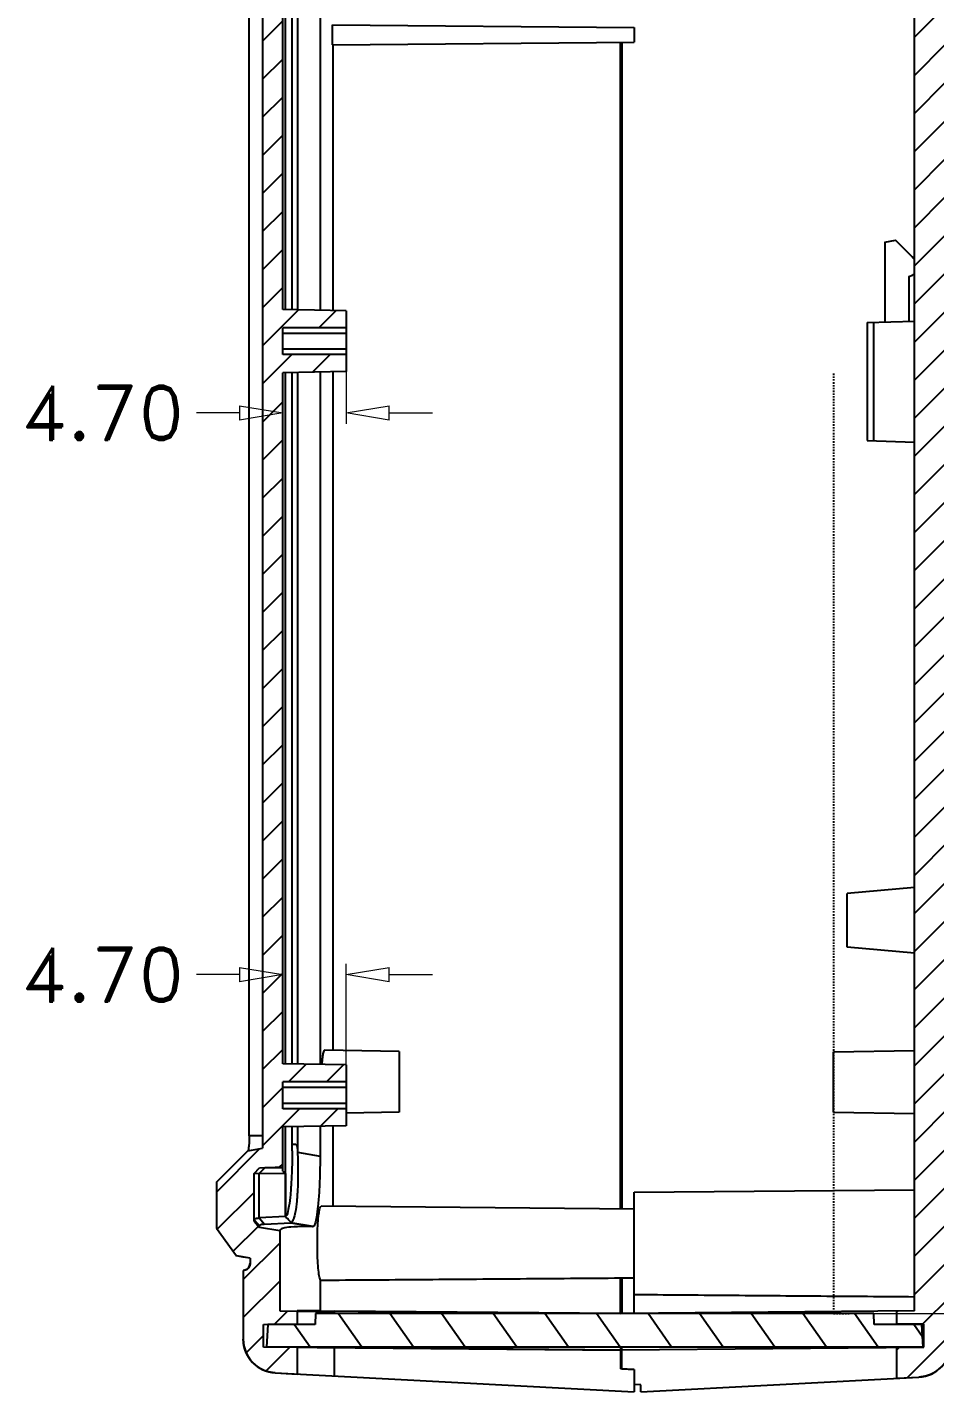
# Model space of a CAD drawing. Header units: inches. Extents: x 1964 to 3446, y -1690 to -1141.
# Drawn here: x 3332.4 to 3399.8, y -1469 to -1367.7 of the extents above; entities that cross this region are included whole.
import ezdxf

# ---------------------------------------------------------------- set-up
doc = ezdxf.new("R2010")
doc.units = ezdxf.units.IN
doc.header["$MEASUREMENT"] = 0
doc.linetypes.add('DIVIDE', pattern=[31.75, 12.7, -6.35, 0, -6.35, 0, -6.35])
doc.layers.get('0').update_dxf_attribs({"linetype": 'CONTINUOUS'})
doc.layers.get('Defpoints').update_dxf_attribs({"linetype": 'CONTINUOUS'})
doc.layers.add('dim', color=3, linetype='CONTINUOUS', lineweight=9)
doc.styles.add('ROMAND', font='romand.shx', dxfattribs={"bigfont": 'gbcbig.shx'})
doc.dimstyles.new('YanXiu', dxfattribs={"dimtxt": 2.5, "dimasz": 2.2, "dimexe": 1, "dimexo": 0, "dimgap": 0.66, "dimtad": 0, "dimzin": 0, "dimdsep": 46, "dimtxsty": 'ROMAND', "dimblk": 'CLOSEDBLANK', "dimcen": 0, "dimclrd": 3, "dimclre": 3, "dimclrt": 7, "dimadec": 0, "dimazin": 0, "dimtfac": 1, "dimtdec": 4, "dimtofl": 0, "dimtmove": 0, "dimatfit": 3, "dimldrblk": 'CLOSEDBLANK', "dimfxl": 0, "dimtolj": 1, "dimtzin": 0, "dimlwd": 0, "dimlwe": 0, "dimarcsym": 0})
pattern_1 = [(45, (3043.2097, -1624.4772), (-1.4142136, 1.4142136), [])]

# ---------------------------------------------------------------- blocks, each defined once
blk = doc.blocks.new('_ClosedBlank')
at = {"color": 0, "linetype": 'ByBlock', "lineweight": -2}
for p, q in [((-1, 0.167), (0, 0)), ((-1, 0.167), (-1, -0.167)), ((0, 0), (-1, -0.167))]:
    blk.add_line(p, q, dxfattribs=at)
blk = doc.blocks.new('*D33')
at = {"layer": 'Defpoints', "color": 0}
for p in [(3392.25, -1262.45), (3392.25, -1463.2), (3443.24, -1463.2)]:
    blk.add_point(p, dxfattribs=at)
at = {"layer": 'dim', "color": 3, "lineweight": 5}
for p, q in [((3392.25, -1262.45), (3444.04, -1262.45)), ((3443.24, -1265.65), (3443.24, -1352.02)), ((3443.24, -1460), (3443.24, -1373.62)), ((3392.25, -1463.2), (3444.04, -1463.2))]:
    blk.add_line(p, q, dxfattribs=at)
at = {"layer": 'dim', "color": 3, "lineweight": 5, "xscale": 3.2, "yscale": 3.2, "zscale": 3.2}
for p, rotation in [((3443.24, -1262.45), 90), ((3443.24, -1463.2), 270)]:
    blk.add_blockref('_ClosedBlank', p, dxfattribs=dict(at, rotation=rotation))
at = {"layer": 'dim', "color": 7, "insert": (3443.24, -1362.82), "char_height": 4, "attachment_point": 5, "rotation": 90, "style": 'ROMAND'}
blk.add_mtext('200.75', dxfattribs=at)
blk = doc.blocks.new('*D37')
at = {"layer": 'Defpoints', "color": 0}
for p in [(3351.38, -1393.33), (3356.08, -1393.25), (3351.38, -1396.32)]:
    blk.add_point(p, dxfattribs=at)
at = {"layer": 'dim', "color": 3, "lineweight": 5}
for p, q in [((3351.38, -1393.33), (3351.38, -1397.12)), ((3356.08, -1393.25), (3356.08, -1397.12)), ((3348.18, -1396.32), (3344.98, -1396.32)), ((3359.28, -1396.32), (3362.48, -1396.32))]:
    blk.add_line(p, q, dxfattribs=at)
at = {"layer": 'dim', "color": 3, "lineweight": 5, "xscale": 3.2, "yscale": 3.2, "zscale": 3.2}
blk.add_blockref('_ClosedBlank', (3351.38, -1396.32), dxfattribs=at)
at = {"layer": 'dim', "color": 3, "lineweight": 5, "xscale": 3.2, "yscale": 3.2, "zscale": 3.2, "rotation": 180}
blk.add_blockref('_ClosedBlank', (3356.08, -1396.32), dxfattribs=at)
at = {"layer": 'dim', "color": 7, "insert": (3337.99, -1396.32), "char_height": 4, "attachment_point": 5, "style": 'ROMAND'}
blk.add_mtext('4.70', dxfattribs=at)
blk = doc.blocks.new('*D38')
at = {"layer": 'Defpoints', "color": 0}
for p in [(3351.38, -1438.03), (3351.38, -1444.65), (3356.08, -1444.73)]:
    blk.add_point(p, dxfattribs=at)
at = {"layer": 'dim', "color": 3, "lineweight": 5}
for p, q in [((3351.38, -1444.65), (3351.38, -1437.23)), ((3356.08, -1444.73), (3356.08, -1437.23)), ((3348.18, -1438.03), (3344.98, -1438.03)), ((3359.28, -1438.03), (3362.48, -1438.03))]:
    blk.add_line(p, q, dxfattribs=at)
at = {"layer": 'dim', "color": 3, "lineweight": 5, "xscale": 3.2, "yscale": 3.2, "zscale": 3.2}
blk.add_blockref('_ClosedBlank', (3351.38, -1438.03), dxfattribs=at)
at = {"layer": 'dim', "color": 3, "lineweight": 5, "xscale": 3.2, "yscale": 3.2, "zscale": 3.2, "rotation": 180}
blk.add_blockref('_ClosedBlank', (3356.08, -1438.03), dxfattribs=at)
at = {"layer": 'dim', "color": 7, "insert": (3337.99, -1438.03), "char_height": 4, "attachment_point": 5, "style": 'ROMAND'}
blk.add_mtext('4.70', dxfattribs=at)

msp = doc.modelspace()

# ---------------------------------------------------------------- hatches: boundary and pattern name
h = msp.add_hatch()
h.set_pattern_fill('DEFAULT__8', color=5, scale=2, angle=45, style=0)
h.set_pattern_definition(pattern_1)
edge = h.paths.add_edge_path()
edge.add_line((3351.151, -1292.996), (3351.151, -1294.996))
edge.add_line((3351.151, -1294.996), (3358.074, -1294.996))
edge.add_line((3358.074, -1294.996), (3358.074, -1296.247))
edge.add_line((3358.074, -1296.247), (3351.151, -1296.368))
edge.add_line((3351.151, -1296.368), (3351.151, -1297.637))
edge.add_line((3351.151, -1297.637), (3348.451, -1297.496))
edge.add_line((3348.451, -1297.496), (3348.451, -1292.996))
edge.add_line((3348.451, -1292.996), (3346.451, -1292.961))
edge.add_line((3346.451, -1292.961), (3346.451, -1271.149))
edge.add_line((3346.451, -1271.149), (3347.951, -1269.084))
edge.add_line((3347.951, -1269.084), (3348.452, -1268.996))
edge.add_line((3348.452, -1268.996), (3348.951, -1268.908))
edge.add_line((3348.951, -1268.908), (3348.951, -1268.503))
edge.add_spline(control_points=[(3348.951, -1268.503), (3348.951, -1268.25), (3348.788, -1268.055), (3348.538, -1268.011)], knot_values=[0, 0, 0, 0, 1, 1, 1, 1], degree=3, periodic=0)
edge.add_line((3348.538, -1268.011), (3348.451, -1267.995))
edge.add_line((3348.451, -1267.995), (3348.451, -1262.888))
edge.add_spline(control_points=[(3350.821, -1260.391), (3349.418, -1260.465), (3348.451, -1261.484), (3348.451, -1262.888)], knot_values=[0, 0, 0, 0, 1, 1, 1, 1], degree=3, periodic=0)
edge.add_line((3350.821, -1260.391), (3377.451, -1258.996))
edge.add_line((3377.451, -1258.996), (3377.451, -1260.643))
edge.add_line((3377.451, -1260.643), (3376.451, -1260.696))
edge.add_line((3376.451, -1260.696), (3376.451, -1261.748))
edge.add_line((3376.451, -1261.748), (3351.151, -1263.074))
edge.add_line((3351.151, -1263.074), (3351.151, -1271.261))
edge.add_line((3351.151, -1271.261), (3349.495, -1271.553))
edge.add_line((3349.495, -1271.553), (3349.151, -1272.026))
edge.add_line((3349.151, -1272.026), (3349.151, -1290.191))
edge.add_line((3349.151, -1290.191), (3351.151, -1290.296))
edge.add_line((3351.151, -1290.296), (3351.151, -1291.624))
edge.add_line((3351.151, -1291.624), (3358.074, -1291.745))
edge.add_line((3358.074, -1291.745), (3358.074, -1292.996))
edge.add_line((3358.074, -1292.996), (3351.151, -1292.996))
edge = h.paths.add_edge_path()
edge.add_line((3351.151, -1320.996), (3351.151, -1322.996))
edge.add_line((3351.151, -1322.996), (3358.074, -1322.996))
edge.add_line((3358.074, -1322.996), (3358.074, -1324.247))
edge.add_line((3358.074, -1324.247), (3351.151, -1324.368))
edge.add_line((3351.151, -1324.368), (3351.151, -1325.696))
edge.add_line((3351.151, -1325.696), (3349.283, -1325.794))
edge.add_line((3349.283, -1325.794), (3349.283, -1331.946))
edge.add_line((3349.283, -1331.946), (3351.383, -1332.056))
edge.add_line((3351.383, -1332.056), (3351.383, -1332.657))
edge.add_line((3351.383, -1332.657), (3356.082, -1332.739))
edge.add_line((3356.082, -1332.739), (3356.082, -1333.996))
edge.add_line((3356.082, -1333.996), (3351.383, -1333.996))
edge.add_line((3351.383, -1333.996), (3351.383, -1335.696))
edge.add_line((3351.383, -1335.696), (3351.383, -1335.996))
edge.add_line((3351.383, -1335.996), (3356.082, -1335.996))
edge.add_line((3356.082, -1335.996), (3356.082, -1337.253))
edge.add_line((3356.082, -1337.253), (3351.383, -1337.335))
edge.add_line((3351.383, -1337.335), (3351.383, -1388.654))
edge.add_line((3351.383, -1388.654), (3356.082, -1388.736))
edge.add_line((3356.082, -1388.736), (3356.082, -1389.993))
edge.add_line((3356.082, -1389.993), (3351.383, -1389.993))
edge.add_line((3351.383, -1389.993), (3351.383, -1390.363))
edge.add_line((3351.383, -1390.363), (3351.383, -1391.993))
edge.add_line((3351.383, -1391.993), (3356.082, -1391.993))
edge.add_line((3356.082, -1391.993), (3356.082, -1393.25))
edge.add_line((3356.082, -1393.25), (3351.383, -1393.332))
edge.add_line((3351.383, -1393.332), (3351.383, -1444.652))
edge.add_line((3351.383, -1444.652), (3356.082, -1444.734))
edge.add_line((3356.082, -1444.734), (3356.082, -1445.991))
edge.add_line((3356.082, -1445.991), (3351.383, -1445.991))
edge.add_line((3351.383, -1445.991), (3351.383, -1447.991))
edge.add_line((3351.383, -1447.991), (3356.082, -1447.991))
edge.add_line((3356.082, -1447.991), (3356.082, -1449.247))
edge.add_line((3356.082, -1449.247), (3351.383, -1449.329))
edge.add_line((3351.383, -1449.329), (3351.383, -1452.292))
edge.add_line((3351.383, -1452.292), (3349.653, -1452.382))
edge.add_line((3349.653, -1452.382), (3349.253, -1452.782))
edge.add_line((3349.253, -1452.782), (3349.253, -1456.323))
edge.add_line((3349.253, -1456.323), (3349.648, -1456.792))
edge.add_line((3349.648, -1456.792), (3351.151, -1457.057))
edge.add_line((3351.151, -1457.057), (3351.151, -1462.996))
edge.add_line((3351.151, -1462.996), (3352.451, -1463.007))
edge.add_line((3352.451, -1463.007), (3352.451, -1463.974))
edge.add_line((3352.451, -1463.974), (3349.951, -1463.996))
edge.add_line((3349.951, -1463.996), (3349.951, -1465.696))
edge.add_line((3349.951, -1465.696), (3352.451, -1465.718))
edge.add_line((3352.451, -1465.718), (3352.451, -1467.686))
edge.add_line((3352.451, -1467.686), (3350.821, -1467.6))
edge.add_spline(control_points=[(3350.821, -1467.6), (3349.418, -1467.527), (3348.451, -1466.508), (3348.451, -1465.103)], knot_values=[0, 0, 0, 0, 1, 1, 1, 1], degree=3, periodic=0)
edge.add_line((3348.451, -1465.103), (3348.451, -1459.996))
edge.add_line((3348.451, -1459.996), (3348.538, -1459.981))
edge.add_spline(control_points=[(3348.951, -1459.488), (3348.951, -1459.742), (3348.788, -1459.936), (3348.538, -1459.98)], knot_values=[0, 0, 0, 0, 1, 1, 1, 1], degree=3, periodic=0)
edge.add_line((3348.951, -1459.488), (3348.951, -1459.084))
edge.add_line((3348.951, -1459.084), (3348.453, -1458.996))
edge.add_line((3348.453, -1458.996), (3347.951, -1458.907))
edge.add_line((3347.951, -1458.907), (3346.451, -1456.842))
edge.add_line((3346.451, -1456.842), (3346.451, -1453.438))
edge.add_line((3346.451, -1453.438), (3348.789, -1451.1))
edge.add_line((3348.789, -1451.1), (3349.883, -1450.908))
edge.add_line((3349.883, -1450.908), (3349.883, -1335.084))
edge.add_line((3349.883, -1335.084), (3348.789, -1334.891))
edge.add_line((3348.789, -1334.891), (3346.451, -1332.553))
edge.add_line((3346.451, -1332.553), (3346.451, -1323.031))
edge.add_line((3346.451, -1323.031), (3348.451, -1322.996))
edge.add_line((3348.451, -1322.996), (3348.451, -1318.496))
edge.add_line((3348.451, -1318.496), (3351.151, -1318.354))
edge.add_line((3351.151, -1318.354), (3351.151, -1319.624))
edge.add_line((3351.151, -1319.624), (3358.074, -1319.745))
edge.add_line((3358.074, -1319.745), (3358.074, -1320.996))
edge.add_line((3358.074, -1320.996), (3351.151, -1320.996))
h = msp.add_hatch()
h.set_pattern_fill('DEFAULT__5', color=5, scale=2, angle=45, style=0)
h.set_pattern_definition(pattern_1)
edge = h.paths.add_edge_path()
edge.add_line((3398.251, -1462.996), (3398.251, -1262.763))
edge.add_line((3398.251, -1262.763), (3376.551, -1261.626))
edge.add_line((3376.551, -1261.626), (3376.551, -1260.694))
edge.add_line((3376.551, -1260.694), (3377.451, -1260.647))
edge.add_line((3377.451, -1260.647), (3377.451, -1259.522))
edge.add_line((3377.451, -1259.522), (3377.951, -1259.496))
edge.add_line((3377.951, -1259.496), (3377.951, -1258.996))
edge.add_line((3377.951, -1258.996), (3398.582, -1260.077))
edge.add_spline(control_points=[(3400.951, -1262.574), (3400.951, -1261.169), (3399.985, -1260.15), (3398.582, -1260.077)], knot_values=[0, 0, 0, 0, 1, 1, 1, 1], degree=3, periodic=0)
edge.add_line((3400.951, -1262.574), (3400.951, -1341.394))
edge.add_line((3400.951, -1341.394), (3400.566, -1341.427))
edge.add_line((3400.566, -1341.427), (3400.566, -1386.564))
edge.add_line((3400.566, -1386.564), (3400.951, -1386.598))
edge.add_line((3400.951, -1386.598), (3400.951, -1465.418))
edge.add_spline(control_points=[(3400.951, -1465.418), (3400.951, -1466.822), (3399.985, -1467.841), (3398.582, -1467.915)], knot_values=[0, 0, 0, 0, 1, 1, 1, 1], degree=3, periodic=0)
edge.add_line((3398.582, -1467.915), (3396.951, -1468))
edge.add_line((3396.951, -1468), (3396.951, -1465.718))
edge.add_line((3396.951, -1465.718), (3398.951, -1465.7))
edge.add_line((3398.951, -1465.7), (3398.951, -1463.991))
edge.add_line((3398.951, -1463.991), (3396.951, -1463.974))
edge.add_line((3396.951, -1463.974), (3396.951, -1463.007))
edge.add_line((3396.951, -1463.007), (3398.251, -1462.996))
h = msp.add_hatch()
h.set_pattern_fill('DEFAULT__6', color=2, scale=3.13801, angle=125, style=0)
h.set_pattern_definition([(125, (3043.2097, -1624.4772), (-2.570507, -1.799889), [])])
h.paths.add_polyline_path([(3398.876, -1465.695), (3350.177, -1465.695), (3350.266, -1463.995), (3353.776, -1463.995), (3353.818, -1463.195), (3395.234, -1463.195), (3395.276, -1463.995), (3398.787, -1463.995)])

# ---------------------------------------------------------------- linework, layer by layer
at = {"color": 7, "linetype": 'Continuous'}
for p, q in [((3398.251, -1462.996), (3398.251, -1262.763)), ((3398.251, -1462.996), (3398.251, -1262.763)), ((3349.883, -1335.084), (3349.883, -1450.908)), ((3349.883, -1335.084), (3349.883, -1450.908)), ((3348.891, -1449.996), (3348.891, -1335.996)), ((3351.383, -1388.654), (3351.383, -1337.335)), ((3351.383, -1388.654), (3351.383, -1337.335)), ((3351.593, -1388.658), (3351.593, -1337.331)), ((3352.082, -1388.667), (3352.081, -1337.322)), ((3352.469, -1337.316), (3352.468, -1388.673)), ((3354.149, -1337.286), (3354.149, -1388.703)), ((3355.071, -1367.496), (3377.451, -1367.692)), ((3355.071, -1368.995), (3355.071, -1367.496)), ((3377.451, -1367.692), (3377.451, -1368.8)), ((3355.071, -1368.995), (3377.451, -1368.8)), ((3355.131, -1388.72), (3355.131, -1368.995)), ((3376.451, -1455.423), (3376.451, -1368.809)), ((3376.551, -1368.809), (3376.551, -1455.424)), ((3396.051, -1383.638), (3396.859, -1383.496)), ((3396.051, -1383.638), (3396.051, -1389.573)), ((3398.015, -1384.652), (3396.859, -1383.496)), ((3397.851, -1386.185), (3398.122, -1386.087)), ((3397.851, -1386.185), (3397.851, -1389.51)), ((3356.082, -1388.736), (3351.383, -1388.654)), ((3356.082, -1388.736), (3351.383, -1388.654)), ((3356.082, -1388.736), (3356.082, -1393.25)), ((3356.082, -1388.736), (3356.082, -1389.993)), ((3394.751, -1389.618), (3398.251, -1389.496)), ((3394.751, -1389.618), (3394.751, -1398.374)), ((3395.234, -1398.39), (3395.234, -1389.601)), ((3356.082, -1389.993), (3351.383, -1389.993)), ((3351.383, -1391.993), (3351.383, -1389.993)), ((3351.383, -1390.363), (3351.383, -1389.993)), ((3356.082, -1389.993), (3351.383, -1389.993)), ((3351.383, -1391.993), (3351.383, -1390.363)), ((3351.383, -1390.393), (3356.082, -1390.393)), ((3356.082, -1391.593), (3351.383, -1391.593)), ((3356.082, -1391.993), (3351.383, -1391.993)), ((3356.082, -1391.993), (3351.383, -1391.993)), ((3356.082, -1391.993), (3356.082, -1393.25)), ((3356.082, -1393.25), (3351.383, -1393.332)), ((3356.082, -1393.25), (3351.383, -1393.332)), ((3351.383, -1444.652), (3351.383, -1393.332)), ((3351.383, -1444.652), (3351.383, -1393.332)), ((3351.593, -1444.655), (3351.593, -1393.329)), ((3352.084, -1444.664), (3352.082, -1393.32)), ((3352.468, -1393.313), (3352.468, -1444.671)), ((3354.149, -1393.284), (3354.149, -1444.7)), ((3355.131, -1443.659), (3355.131, -1393.267)), ((3394.751, -1398.374), (3398.251, -1398.496)), ((3398.251, -1431.558), (3393.251, -1431.996)), ((3393.251, -1435.995), (3393.251, -1431.996)), ((3398.251, -1436.433), (3393.251, -1435.996)), ((3356.082, -1444.734), (3351.383, -1444.652)), ((3356.082, -1444.734), (3351.383, -1444.652)), ((3360.007, -1443.744), (3354.484, -1443.648)), ((3360.007, -1443.744), (3360.007, -1448.247)), ((3392.251, -1443.763), (3398.251, -1443.659)), ((3392.251, -1448.228), (3392.251, -1443.763)), ((3356.082, -1444.734), (3356.082, -1449.247)), ((3356.082, -1444.734), (3356.082, -1445.991)), ((3351.383, -1447.991), (3351.383, -1445.991)), ((3356.082, -1445.991), (3351.383, -1445.991)), ((3351.383, -1447.991), (3351.383, -1445.991)), ((3356.082, -1445.991), (3351.383, -1445.991)), ((3351.383, -1446.391), (3356.082, -1446.391)), ((3356.082, -1447.591), (3351.383, -1447.591)), ((3356.082, -1447.991), (3351.383, -1447.991)), ((3356.082, -1447.991), (3351.383, -1447.991)), ((3356.082, -1447.991), (3356.082, -1449.247)), ((3360.007, -1448.247), (3356.082, -1448.316)), ((3392.251, -1448.228), (3398.251, -1448.333)), ((3356.082, -1449.247), (3351.383, -1449.329)), ((3356.082, -1449.247), (3351.383, -1449.329)), ((3351.383, -1452.292), (3351.383, -1449.329)), ((3351.383, -1452.292), (3351.383, -1449.329)), ((3351.593, -1455.964), (3351.593, -1449.326)), ((3352.084, -1450.636), (3352.084, -1449.317)), ((3352.468, -1449.311), (3352.468, -1450.928)), ((3354.149, -1449.281), (3354.149, -1451.502)), ((3355.131, -1455.237), (3355.131, -1449.264)), ((3349.883, -1449.996), (3348.891, -1449.996)), ((3346.451, -1453.438), (3348.789, -1451.1)), ((3346.451, -1453.438), (3348.789, -1451.1)), ((3348.789, -1451.1), (3349.883, -1450.908)), ((3348.789, -1451.1), (3349.883, -1450.908)), ((3352.474, -1451.21), (3354.149, -1451.502)), ((3349.253, -1452.782), (3349.653, -1452.382)), ((3349.253, -1452.782), (3349.653, -1452.382)), ((3349.638, -1452.782), (3350.037, -1452.382)), ((3349.653, -1452.382), (3351.383, -1452.292)), ((3349.653, -1452.382), (3351.383, -1452.292)), ((3351.383, -1452.382), (3350.037, -1452.382)), ((3351.383, -1452.617), (3351.383, -1452.305)), ((3346.451, -1453.438), (3346.451, -1456.842)), ((3346.451, -1453.438), (3346.451, -1456.842)), ((3349.253, -1452.782), (3351.588, -1452.781)), ((3349.253, -1456.323), (3349.253, -1452.782)), ((3349.253, -1456.323), (3349.253, -1452.782)), ((3349.638, -1456.097), (3349.638, -1452.782)), ((3351.586, -1452.782), (3351.586, -1455.985)), ((3377.451, -1454.177), (3398.251, -1453.996)), ((3377.451, -1463.177), (3377.451, -1454.178)), ((3377.451, -1455.432), (3354.233, -1455.23)), ((3349.253, -1456.209), (3349.31, -1456.276)), ((3349.253, -1456.323), (3349.648, -1456.792)), ((3349.253, -1456.323), (3349.648, -1456.792)), ((3349.31, -1456.276), (3349.648, -1456.678)), ((3351.586, -1455.985), (3349.638, -1456.097)), ((3349.638, -1456.097), (3350.031, -1456.566)), ((3349.648, -1456.792), (3349.648, -1456.678)), ((3351.151, -1457.057), (3349.648, -1456.792)), ((3351.151, -1457.057), (3349.648, -1456.792)), ((3350.031, -1456.566), (3351.978, -1456.45)), ((3351.586, -1455.985), (3351.669, -1456.083)), ((3351.978, -1456.45), (3351.99, -1456.445)), ((3351.981, -1456.454), (3353.592, -1456.737)), ((3353.628, -1456.73), (3351.99, -1456.445)), ((3353.592, -1456.731), (3353.628, -1456.73)), ((3346.451, -1456.842), (3347.951, -1458.907)), ((3346.451, -1456.842), (3347.951, -1458.907)), ((3351.151, -1457.057), (3351.151, -1462.996)), ((3351.151, -1457.057), (3351.151, -1462.996)), ((3348.951, -1459.084), (3347.951, -1458.907)), ((3348.453, -1458.996), (3347.951, -1458.907)), ((3348.951, -1459.084), (3348.453, -1458.996)), ((3348.951, -1459.084), (3348.951, -1459.488)), ((3348.951, -1459.084), (3348.951, -1459.488)), ((3348.538, -1459.981), (3348.451, -1459.996)), ((3348.538, -1459.981), (3348.451, -1459.996)), ((3348.451, -1459.996), (3348.451, -1465.103)), ((3348.451, -1459.996), (3348.451, -1465.103)), ((3354.179, -1462.996), (3354.179, -1460.714)), ((3376.451, -1463.19), (3376.451, -1460.548)), ((3377.451, -1460.559), (3376.451, -1460.568)), ((3376.551, -1460.568), (3376.551, -1463.191)), ((3351.151, -1462.996), (3352.451, -1463.007)), ((3351.151, -1462.996), (3352.451, -1463.007)), ((3354.179, -1462.996), (3352.451, -1462.996)), ((3352.451, -1463.007), (3355.217, -1463.007)), ((3352.451, -1463.007), (3352.451, -1463.974)), ((3352.451, -1463.007), (3352.451, -1463.974)), ((3353.818, -1463.195), (3353.776, -1463.995)), ((3353.818, -1463.195), (3353.776, -1463.995)), ((3395.234, -1463.195), (3353.818, -1463.195)), ((3395.234, -1463.195), (3353.818, -1463.195)), ((3354.179, -1462.996), (3376.451, -1463.19)), ((3355.217, -1463.195), (3355.217, -1463.007)), ((3376.451, -1463.191), (3355.217, -1463.007)), ((3376.551, -1462.996), (3376.451, -1462.996)), ((3398.251, -1462.996), (3376.551, -1463.185)), ((3395.276, -1463.995), (3395.234, -1463.195)), ((3395.276, -1463.995), (3395.234, -1463.195)), ((3398.251, -1462.996), (3396.951, -1463.007)), ((3396.951, -1463.974), (3396.951, -1463.007)), ((3396.951, -1463.974), (3396.951, -1463.007)), ((3349.951, -1463.996), (3352.451, -1463.974)), ((3349.951, -1463.996), (3352.451, -1463.974)), ((3349.951, -1465.696), (3349.951, -1463.996)), ((3349.951, -1465.696), (3349.951, -1463.996)), ((3350.266, -1463.995), (3350.177, -1465.695)), ((3350.266, -1463.995), (3350.177, -1465.695)), ((3353.776, -1463.995), (3350.266, -1463.995)), ((3353.776, -1463.995), (3350.266, -1463.995)), ((3352.451, -1463.974), (3353.654, -1463.974)), ((3353.654, -1463.974), (3353.776, -1463.974)), ((3398.787, -1463.995), (3395.276, -1463.995)), ((3398.787, -1463.995), (3395.276, -1463.995)), ((3395.277, -1463.959), (3398.951, -1463.991)), ((3398.951, -1463.991), (3396.951, -1463.974)), ((3398.787, -1463.995), (3398.876, -1465.695)), ((3398.787, -1463.995), (3398.876, -1465.695)), ((3398.951, -1465.7), (3398.951, -1463.991)), ((3398.951, -1465.7), (3398.951, -1463.991)), ((3352.451, -1465.718), (3349.951, -1465.696)), ((3352.451, -1465.718), (3349.951, -1465.696)), ((3398.876, -1465.695), (3350.177, -1465.695)), ((3398.876, -1465.695), (3350.177, -1465.695)), ((3355.217, -1465.718), (3352.451, -1465.718)), ((3352.451, -1465.718), (3352.451, -1467.686)), ((3352.451, -1465.718), (3352.451, -1467.686)), ((3353.929, -1465.704), (3376.451, -1465.9)), ((3355.217, -1467.83), (3355.217, -1465.718)), ((3376.451, -1465.902), (3355.217, -1465.718)), ((3376.451, -1465.695), (3376.451, -1467.296)), ((3376.551, -1467.297), (3376.551, -1465.695)), ((3376.551, -1465.896), (3398.951, -1465.7)), ((3396.951, -1465.718), (3398.951, -1465.7)), ((3396.951, -1468), (3396.951, -1465.718)), ((3396.951, -1468), (3396.951, -1465.718)), ((3350.821, -1467.6), (3377.451, -1468.996)), ((3350.821, -1467.6), (3352.451, -1467.686)), ((3377.451, -1467.348), (3376.451, -1467.296)), ((3376.551, -1467.297), (3377.451, -1467.344)), ((3377.451, -1467.344), (3377.451, -1468.996)), ((3377.951, -1468.996), (3398.582, -1467.915)), ((3396.951, -1468), (3398.582, -1467.915)), ((3377.951, -1468.496), (3377.451, -1468.47)), ((3377.951, -1468.996), (3377.951, -1468.496))]:
    msp.add_line(p, q, dxfattribs=at)
at = {"color": 2, "linetype": 'DIVIDE', "ltscale": 0.01}
for p, q in [((3392.251, -1393.398), (3392.251, -1463.195)), ((3392.251, -1463.195), (3393.415, -1463.195))]:
    msp.add_line(p, q, dxfattribs=at)
at = {"color": 7, "linetype": 'Continuous'}
msp.add_lwpolyline([(3351.593, -1455.964), (3351.591, -1455.968), (3351.59, -1455.971), (3351.589, -1455.973)], dxfattribs=at)
for centre, radius, start, end in [((3396.954, -1385.712), 1.5, 29.9111, 45), ((3397.951, -1385.617), 0.5, 290, 307.65872), ((3304.192, -1450.867), 47.89, 359.70904, 0.27533), ((3352.972, -1483.265), 26.535, 88.66095, 89.93561), ((3348.451, -1459.488), 0.5, 280.00147, 0), ((3350.951, -1465.103), 2.5, 180, 267), ((3398.451, -1465.418), 2.5, 273, 0)]:
    msp.add_arc(centre, radius, start, end, dxfattribs=at)
for points, start_tangent, end_tangent in [([(3354.484, -1443.648), (3354.406, -1443.753), (3354.337, -1444.062), (3354.282, -1444.545), (3354.269, -1444.702)], (-0.9998477, 0.0174524), (-0.0713656, -0.9974502)), ([(3348.891, -1449.996), (3348.883, -1450.413), (3348.861, -1450.769), (3348.828, -1451.01), (3348.789, -1451.1)], (0, -1), (-0.9848078, -0.1736482)), ([(3352.47, -1450.928), (3352.467, -1450.852), (3352.458, -1450.787), (3352.44, -1450.735), (3352.416, -1450.696), (3352.385, -1450.668), (3352.347, -1450.649), (3352.303, -1450.639), (3352.254, -1450.636), (3352.202, -1450.636), (3352.145, -1450.638), (3352.084, -1450.636)], (-0.0173678, 0.9998492), (-0.998375, 0.0569861)), ([(3352.082, -1451.11), (3352.069, -1451.995), (3352.022, -1453.266), (3351.942, -1454.37), (3351.838, -1455.218), (3351.719, -1455.759), (3351.593, -1455.964)], (-0.0050661, -0.9999872), (-0.9775264, -0.2108128)), ([(3352.474, -1451.21), (3352.507, -1452.549), (3352.488, -1453.814), (3352.418, -1454.859), (3352.308, -1455.685), (3352.165, -1456.211), (3352, -1456.432)], (0.0420488, -0.9991156), (-0.9314183, -0.3639506)), ([(3352.468, -1450.928), (3352.468, -1451.022), (3352.47, -1451.116), (3352.474, -1451.21)], (0.0000688, -1), (0.0420522, -0.9991154)), ([(3354.149, -1451.502), (3354.13, -1452.863), (3354.077, -1454.125), (3353.992, -1455.214), (3353.882, -1456.038), (3353.758, -1456.552), (3353.628, -1456.73)], (-0.0000003, -1), (-0.9999999, 0.0003891)), ([(3351.383, -1452.617), (3351.452, -1452.671), (3351.513, -1452.733), (3351.588, -1452.781)], (0.7207201, -0.6932262), (0.837807, -0.5459665)), ([(3353.992, -1456.47), (3354.055, -1455.808), (3354.138, -1455.379), (3354.233, -1455.23)], (0.0660774, 0.9978145), (0.9999619, -0.0087265)), ([(3349.253, -1456.209), (3349.259, -1456.187), (3349.277, -1456.168), (3349.308, -1456.151), (3349.35, -1456.136), (3349.424, -1456.119)], (-0.0000968, 1), (0.9855279, 0.1695135)), ([(3349.424, -1456.119), (3349.47, -1456.112), (3349.638, -1456.097)], (0.9855279, 0.1695135), (0.9983585, 0.0572743)), ([(3350.031, -1456.566), (3349.864, -1456.582), (3349.744, -1456.605), (3349.702, -1456.62), (3349.672, -1456.638), (3349.654, -1456.657), (3349.648, -1456.678)], (-0.9983506, -0.0574107), (0.0000971, -1)), ([(3353.002, -1456.73), (3351.974, -1456.767), (3351.357, -1456.875), (3351.151, -1457.057)], (-1, 0), (0, -1)), ([(3352, -1456.432), (3351.864, -1456.284), (3351.75, -1456.164), (3351.669, -1456.083)], (-0.6742388, 0.7385134), (-0.7360779, 0.6768968)), ([(3351.99, -1456.445), (3352, -1456.432)], (0.9946812, 0.1030013), (0.0192229, 0.9998152)), ([(3353.967, -1459.068), (3353.946, -1458.19), (3353.955, -1457.294), (3353.992, -1456.47)], (-0.0410442, 0.9991573), (0.0660774, 0.9978145)), ([(3348.951, -1459.488), (3348.951, -1459.498), (3348.951, -1459.503), (3348.951, -1459.508), (3348.951, -1459.513), (3348.95, -1459.518), (3348.95, -1459.524), (3348.95, -1459.529), (3348.949, -1459.534), (3348.949, -1459.539), (3348.948, -1459.544), (3348.948, -1459.549), (3348.947, -1459.555), (3348.946, -1459.56), (3348.945, -1459.565), (3348.945, -1459.57), (3348.944, -1459.575), (3348.943, -1459.581), (3348.942, -1459.586), (3348.941, -1459.591), (3348.94, -1459.596), (3348.938, -1459.602), (3348.937, -1459.607), (3348.936, -1459.612), (3348.934, -1459.617), (3348.933, -1459.623), (3348.931, -1459.628), (3348.93, -1459.633), (3348.928, -1459.638), (3348.927, -1459.643), (3348.925, -1459.649), (3348.923, -1459.654), (3348.921, -1459.659), (3348.919, -1459.664), (3348.917, -1459.669), (3348.915, -1459.675), (3348.913, -1459.68), (3348.911, -1459.685), (3348.909, -1459.69), (3348.907, -1459.695), (3348.904, -1459.7), (3348.902, -1459.705), (3348.899, -1459.71), (3348.897, -1459.715), (3348.894, -1459.72), (3348.892, -1459.725), (3348.889, -1459.73), (3348.886, -1459.735), (3348.883, -1459.74), (3348.88, -1459.745), (3348.878, -1459.75), (3348.875, -1459.754), (3348.872, -1459.759), (3348.868, -1459.764), (3348.865, -1459.769), (3348.862, -1459.773), (3348.859, -1459.778), (3348.855, -1459.783), (3348.852, -1459.787), (3348.849, -1459.792), (3348.845, -1459.796), (3348.842, -1459.801), (3348.838, -1459.805), (3348.834, -1459.809), (3348.831, -1459.814), (3348.827, -1459.818), (3348.823, -1459.822), (3348.819, -1459.827), (3348.816, -1459.831), (3348.812, -1459.835), (3348.808, -1459.839), (3348.804, -1459.843), (3348.8, -1459.847), (3348.796, -1459.851), (3348.791, -1459.855), (3348.787, -1459.858), (3348.783, -1459.862), (3348.779, -1459.866), (3348.774, -1459.87), (3348.77, -1459.873), (3348.766, -1459.877), (3348.761, -1459.88), (3348.757, -1459.884), (3348.752, -1459.887), (3348.748, -1459.891), (3348.743, -1459.894), (3348.739, -1459.897), (3348.734, -1459.9), (3348.73, -1459.903), (3348.725, -1459.907), (3348.72, -1459.91), (3348.716, -1459.912), (3348.711, -1459.915), (3348.706, -1459.918), (3348.701, -1459.921), (3348.697, -1459.924), (3348.692, -1459.926), (3348.687, -1459.929), (3348.682, -1459.932), (3348.677, -1459.934), (3348.672, -1459.937), (3348.668, -1459.939), (3348.663, -1459.941), (3348.658, -1459.943), (3348.653, -1459.946), (3348.648, -1459.948), (3348.643, -1459.95), (3348.638, -1459.952), (3348.633, -1459.954), (3348.628, -1459.956), (3348.623, -1459.958), (3348.618, -1459.959), (3348.613, -1459.961), (3348.608, -1459.963), (3348.603, -1459.964), (3348.598, -1459.966), (3348.593, -1459.968), (3348.588, -1459.969), (3348.583, -1459.97), (3348.578, -1459.972), (3348.573, -1459.973), (3348.568, -1459.974), (3348.563, -1459.975), (3348.558, -1459.977), (3348.553, -1459.978), (3348.548, -1459.979), (3348.538, -1459.98)], (0, -1), (-0.9848033, -0.1736735)), ([(3354.179, -1460.714), (3354.089, -1460.401), (3354.017, -1459.832), (3353.967, -1459.068)], (-0.4896034, 0.8719452), (-0.0410442, 0.9991573)), ([(3354.179, -1460.714), (3361.581, -1460.66), (3369.005, -1460.605), (3376.451, -1460.548)], (0.9999739, 0.0072309), (0.9999703, 0.0077021)), ([(3398.251, -1461.965), (3391.318, -1461.911), (3384.385, -1461.856), (3377.451, -1461.801)], (-0.9999703, 0.0077015), (-0.9999677, 0.0080325)), ([(3350.821, -1467.6), (3350.794, -1467.599), (3350.767, -1467.597), (3350.74, -1467.594), (3350.712, -1467.592), (3350.685, -1467.589), (3350.658, -1467.586), (3350.63, -1467.583), (3350.603, -1467.579), (3350.575, -1467.575), (3350.548, -1467.571), (3350.52, -1467.566), (3350.492, -1467.561), (3350.465, -1467.556), (3350.437, -1467.55), (3350.409, -1467.544), (3350.381, -1467.538), (3350.353, -1467.531), (3350.325, -1467.524), (3350.298, -1467.516), (3350.27, -1467.509), (3350.242, -1467.501), (3350.214, -1467.492), (3350.186, -1467.483), (3350.158, -1467.474), (3350.13, -1467.465), (3350.103, -1467.455), (3350.075, -1467.445), (3350.047, -1467.434), (3350.02, -1467.423), (3349.992, -1467.412), (3349.964, -1467.4), (3349.937, -1467.388), (3349.91, -1467.376), (3349.882, -1467.363), (3349.855, -1467.35), (3349.828, -1467.337), (3349.801, -1467.323), (3349.774, -1467.309), (3349.748, -1467.295), (3349.721, -1467.28), (3349.695, -1467.265), (3349.668, -1467.249), (3349.642, -1467.233), (3349.616, -1467.217), (3349.59, -1467.2), (3349.564, -1467.183), (3349.539, -1467.166), (3349.514, -1467.149), (3349.488, -1467.131), (3349.463, -1467.112), (3349.439, -1467.094), (3349.414, -1467.075), (3349.39, -1467.056), (3349.366, -1467.036), (3349.342, -1467.016), (3349.318, -1466.996), (3349.295, -1466.976), (3349.272, -1466.955), (3349.249, -1466.934), (3349.226, -1466.913), (3349.204, -1466.891), (3349.181, -1466.869), (3349.16, -1466.847), (3349.138, -1466.824), (3349.117, -1466.802), (3349.096, -1466.779), (3349.075, -1466.755), (3349.054, -1466.732), (3349.034, -1466.708), (3349.014, -1466.684), (3348.995, -1466.66), (3348.976, -1466.635), (3348.957, -1466.611), (3348.938, -1466.586), (3348.92, -1466.561), (3348.902, -1466.535), (3348.885, -1466.51), (3348.867, -1466.484), (3348.85, -1466.458), (3348.834, -1466.432), (3348.818, -1466.406), (3348.802, -1466.38), (3348.786, -1466.353), (3348.771, -1466.326), (3348.756, -1466.3), (3348.742, -1466.273), (3348.727, -1466.246), (3348.714, -1466.218), (3348.7, -1466.191), (3348.687, -1466.163), (3348.675, -1466.136), (3348.662, -1466.108), (3348.65, -1466.081), (3348.639, -1466.053), (3348.627, -1466.025), (3348.616, -1465.997), (3348.606, -1465.969), (3348.596, -1465.941), (3348.586, -1465.913), (3348.577, -1465.884), (3348.567, -1465.856), (3348.559, -1465.828), (3348.55, -1465.8), (3348.542, -1465.771), (3348.535, -1465.743), (3348.527, -1465.715), (3348.52, -1465.687), (3348.514, -1465.658), (3348.507, -1465.63), (3348.502, -1465.602), (3348.496, -1465.574), (3348.491, -1465.545), (3348.486, -1465.517), (3348.481, -1465.489), (3348.477, -1465.461), (3348.473, -1465.433), (3348.47, -1465.405), (3348.466, -1465.377), (3348.464, -1465.35), (3348.461, -1465.322), (3348.459, -1465.294), (3348.457, -1465.267), (3348.455, -1465.239), (3348.454, -1465.212), (3348.453, -1465.185), (3348.452, -1465.157), (3348.452, -1465.13), (3348.451, -1465.103)], (-0.9986295, 0.052336), (0, 1)), ([(3400.951, -1465.418), (3400.951, -1465.445), (3400.951, -1465.472), (3400.95, -1465.499), (3400.949, -1465.526), (3400.948, -1465.554), (3400.946, -1465.581), (3400.944, -1465.609), (3400.942, -1465.636), (3400.939, -1465.664), (3400.936, -1465.692), (3400.933, -1465.72), (3400.93, -1465.748), (3400.926, -1465.776), (3400.921, -1465.804), (3400.917, -1465.832), (3400.912, -1465.86), (3400.907, -1465.888), (3400.901, -1465.916), (3400.895, -1465.945), (3400.889, -1465.973), (3400.882, -1466.001), (3400.875, -1466.029), (3400.868, -1466.058), (3400.861, -1466.086), (3400.852, -1466.114), (3400.844, -1466.142), (3400.835, -1466.171), (3400.826, -1466.199), (3400.817, -1466.227), (3400.807, -1466.255), (3400.797, -1466.283), (3400.786, -1466.311), (3400.775, -1466.339), (3400.764, -1466.367), (3400.753, -1466.395), (3400.741, -1466.423), (3400.728, -1466.45), (3400.716, -1466.478), (3400.702, -1466.505), (3400.689, -1466.533), (3400.675, -1466.56), (3400.661, -1466.587), (3400.647, -1466.614), (3400.632, -1466.641), (3400.617, -1466.668), (3400.601, -1466.694), (3400.585, -1466.721), (3400.569, -1466.747), (3400.552, -1466.773), (3400.536, -1466.799), (3400.518, -1466.824), (3400.501, -1466.85), (3400.483, -1466.875), (3400.465, -1466.9), (3400.446, -1466.925), (3400.427, -1466.95), (3400.408, -1466.974), (3400.388, -1466.999), (3400.368, -1467.023), (3400.348, -1467.046), (3400.328, -1467.07), (3400.307, -1467.093), (3400.286, -1467.116), (3400.265, -1467.139), (3400.243, -1467.161), (3400.221, -1467.183), (3400.199, -1467.205), (3400.177, -1467.227), (3400.154, -1467.248), (3400.131, -1467.269), (3400.108, -1467.29), (3400.085, -1467.311), (3400.061, -1467.331), (3400.037, -1467.351), (3400.013, -1467.37), (3399.989, -1467.389), (3399.964, -1467.408), (3399.939, -1467.427), (3399.914, -1467.445), (3399.889, -1467.463), (3399.864, -1467.481), (3399.838, -1467.498), (3399.813, -1467.515), (3399.787, -1467.531), (3399.761, -1467.548), (3399.735, -1467.563), (3399.708, -1467.579), (3399.682, -1467.594), (3399.655, -1467.609), (3399.628, -1467.624), (3399.602, -1467.638), (3399.575, -1467.651), (3399.548, -1467.665), (3399.52, -1467.678), (3399.493, -1467.691), (3399.466, -1467.703), (3399.438, -1467.715), (3399.411, -1467.727), (3399.383, -1467.738), (3399.356, -1467.749), (3399.328, -1467.759), (3399.3, -1467.769), (3399.272, -1467.779), (3399.245, -1467.789), (3399.217, -1467.798), (3399.189, -1467.807), (3399.161, -1467.815), (3399.133, -1467.823), (3399.105, -1467.831), (3399.077, -1467.838), (3399.049, -1467.845), (3399.022, -1467.852), (3398.994, -1467.858), (3398.966, -1467.864), (3398.938, -1467.87), (3398.91, -1467.875), (3398.883, -1467.88), (3398.855, -1467.885), (3398.827, -1467.889), (3398.8, -1467.894), (3398.772, -1467.897), (3398.745, -1467.901), (3398.718, -1467.904), (3398.69, -1467.906), (3398.663, -1467.909), (3398.636, -1467.911), (3398.609, -1467.913), (3398.582, -1467.915)], (0, -1), (-0.9986295, -0.052336))]:
    msp.add_spline(points, degree=3, dxfattribs=dict(at, start_tangent=start_tangent, end_tangent=end_tangent))

# ---------------------------------------------------------------- dimensions: what is measured, and where the dimension line sits
at = {"layer": 'dim'}
dim = msp.add_linear_dim(base=(3443.244, -1463.195), p1=(3392.251, -1262.449), p2=(3392.251, -1463.195), angle=90, dimstyle='YanXiu', override={"dimtxt": 4, "dimasz": 3.2, "dimexe": 0.7996, "dimgap": 0.7996}, dxfattribs=at)
dim.commit()
dim.dimension.update_dxf_attribs({"geometry": '*D33', "text_midpoint": (3443.244, -1362.822), "dimtype": 160})
for base, p1, p2, picture, middle in [((3351.383, -1396.318), (3356.082, -1393.25), (3351.383, -1393.332), '*D37', (3337.993, -1396.318)), ((3351.383, -1438.032), (3356.082, -1444.734), (3351.383, -1444.652), '*D38', (3337.993, -1438.032))]:
    dim = msp.add_linear_dim(base=base, p1=p1, p2=p2, dimstyle='YanXiu', override={"dimtxt": 4, "dimasz": 3.2, "dimexe": 0.7996, "dimgap": 0.7996}, dxfattribs=at)
    dim.commit()
    dim.dimension.update_dxf_attribs({"geometry": picture, "text_midpoint": middle, "dimtype": 160})

doc.saveas('drawing.dxf')
